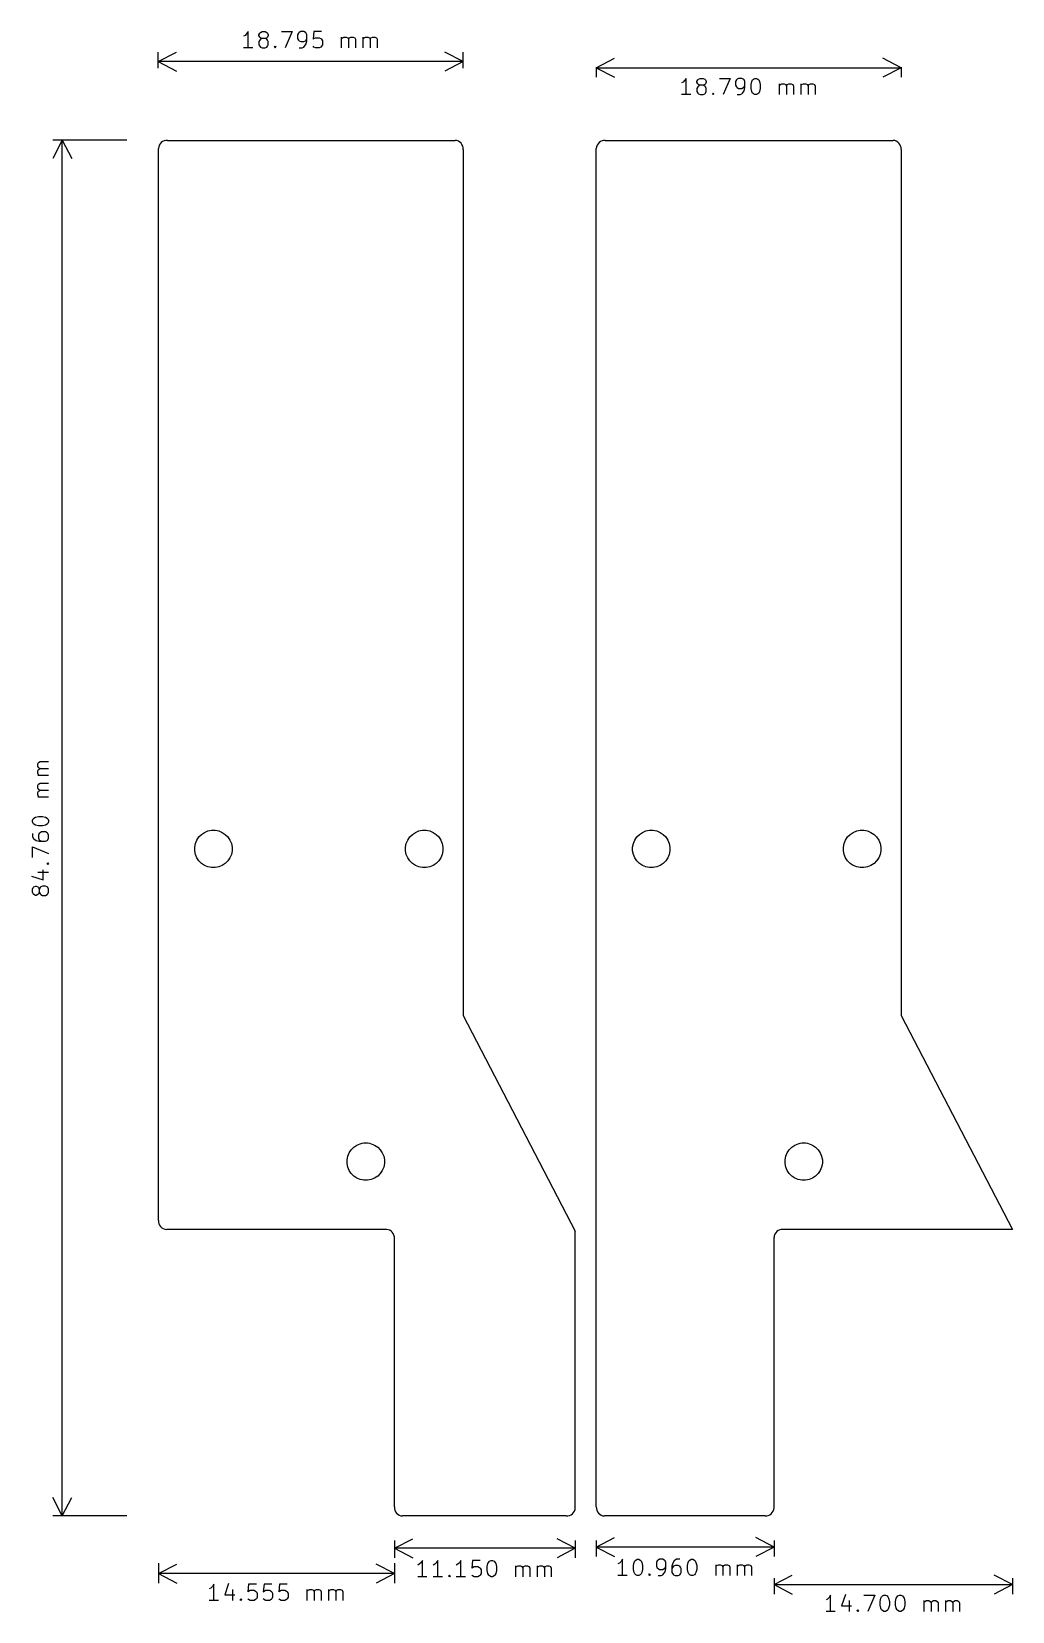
# Model space of a CAD drawing. Extents: x 217.8 to 278.3, y -137.4 to -40.1.
import ezdxf

# ---------------------------------------------------------------- set-up
doc = ezdxf.new("R2010")
doc.units = 0
doc.layers.add('BLACK', color=7, linetype='CONTINUOUS')

msp = doc.modelspace()

# ---------------------------------------------------------------- linework, layer by layer
at = {"layer": 'BLACK', "linetype": 'CONTINUOUS'}
for p, q in [((230.95, -40.3105), (230.855, -40.3581)), ((231.045, -40.2152), (230.95, -40.3105)), ((231.14, -40.0724), (231.045, -40.2152)), ((231.14, -41.0724), (231.14, -40.0724)), ((231.807, -40.2629), (231.855, -40.1676)), ((231.807, -40.3105), (231.807, -40.2629)), ((231.855, -40.4057), (231.807, -40.3105)), ((231.855, -40.5962), (231.807, -40.6914)), ((231.807, -40.6914), (231.807, -40.8819)), ((231.807, -40.8819), (231.855, -40.9771)), ((231.855, -40.1676), (231.902, -40.12)), ((231.902, -40.4533), (231.855, -40.4057)), ((231.902, -40.5486), (231.855, -40.5962)), ((231.902, -40.12), (231.998, -40.0724)), ((231.998, -40.501), (231.902, -40.4533)), ((231.998, -40.501), (231.902, -40.5486)), ((231.998, -40.0724), (232.188, -40.0724)), ((232.188, -40.501), (231.998, -40.501)), ((232.188, -40.0724), (232.283, -40.12)), ((232.283, -40.4533), (232.188, -40.501)), ((232.283, -40.5486), (232.188, -40.501)), ((232.283, -40.12), (232.331, -40.1676)), ((232.331, -40.4057), (232.283, -40.4533)), ((232.331, -40.5962), (232.283, -40.5486)), ((232.331, -40.1676), (232.378, -40.2629)), ((232.378, -40.3105), (232.331, -40.4057)), ((232.378, -40.6914), (232.331, -40.5962)), ((232.331, -40.9771), (232.378, -40.8819)), ((232.378, -40.2629), (232.378, -40.3105)), ((232.378, -40.8819), (232.378, -40.6914)), ((233.188, -40.0724), (233.855, -40.0724)), ((233.855, -40.0724), (233.426, -41.0724)), ((234.236, -40.1676), (234.188, -40.2629)), ((234.188, -40.2629), (234.188, -40.501)), ((234.188, -40.501), (234.236, -40.5962)), ((234.283, -40.12), (234.236, -40.1676)), ((234.236, -40.5962), (234.283, -40.6438)), ((234.378, -40.0724), (234.283, -40.12)), ((234.283, -40.6438), (234.378, -40.6914)), ((234.569, -40.0724), (234.378, -40.0724)), ((234.378, -40.6914), (234.569, -40.6914)), ((234.664, -40.12), (234.569, -40.0724)), ((234.569, -40.6914), (234.664, -40.6438)), ((234.617, -40.9771), (234.712, -40.8343)), ((234.712, -40.1676), (234.664, -40.12)), ((234.664, -40.6438), (234.712, -40.5962)), ((234.759, -40.2629), (234.712, -40.1676)), ((234.712, -40.5962), (234.759, -40.501)), ((234.712, -40.8343), (234.759, -40.6438)), ((234.759, -40.6438), (234.759, -40.2629)), ((235.188, -40.0724), (235.14, -40.5486)), ((235.14, -40.5486), (235.188, -40.501)), ((235.664, -40.0724), (235.188, -40.0724)), ((235.188, -40.501), (235.283, -40.4533)), ((235.283, -40.4533), (235.521, -40.4533)), ((235.521, -40.4533), (235.617, -40.501)), ((235.617, -40.501), (235.664, -40.5486)), ((235.664, -40.5486), (235.712, -40.6438)), ((235.712, -40.8819), (235.664, -40.9771)), ((235.712, -40.6438), (235.712, -40.8819)), ((236.902, -41.0724), (236.902, -40.4057)), ((236.902, -40.501), (236.95, -40.4533)), ((236.95, -40.4533), (237.045, -40.4057)), ((237.045, -40.4057), (237.188, -40.4057)), ((237.188, -40.4057), (237.283, -40.4533)), ((237.283, -40.4533), (237.331, -40.5486)), ((237.331, -40.5486), (237.378, -40.4533)), ((237.331, -40.5486), (237.331, -41.0724)), ((237.378, -40.4533), (237.474, -40.4057)), ((237.474, -40.4057), (237.617, -40.4057)), ((237.617, -40.4057), (237.712, -40.4533)), ((237.712, -40.4533), (237.759, -40.5486)), ((237.759, -40.5486), (237.759, -41.0724)), ((238.236, -41.0724), (238.236, -40.4057)), ((238.236, -40.501), (238.283, -40.4533)), ((238.283, -40.4533), (238.378, -40.4057)), ((238.378, -40.4057), (238.521, -40.4057)), ((238.521, -40.4057), (238.617, -40.4533)), ((238.617, -40.4533), (238.664, -40.5486)), ((238.664, -40.5486), (238.712, -40.4533)), ((238.664, -40.5486), (238.664, -41.0724)), ((238.712, -40.4533), (238.807, -40.4057)), ((238.807, -40.4057), (238.95, -40.4057)), ((238.95, -40.4057), (239.045, -40.4533)), ((239.045, -40.4533), (239.093, -40.5486)), ((239.093, -40.5486), (239.093, -41.0724)), ((225.6, -42.33), (225.6, -41.3336)), ((225.6, -41.92), (226.727, -41.3336)), ((231.426, -41.0724), (230.855, -41.0724)), ((231.855, -40.9771), (231.902, -41.0248)), ((231.902, -41.0248), (231.998, -41.0724)), ((231.998, -41.0724), (232.188, -41.0724)), ((232.188, -41.0724), (232.283, -41.0248)), ((232.283, -41.0248), (232.331, -40.9771)), ((232.759, -41.0248), (232.807, -40.9771)), ((232.807, -41.0724), (232.759, -41.0248)), ((232.807, -40.9771), (232.855, -41.0248)), ((232.807, -40.9771), (232.807, -41.0724)), ((232.855, -41.0248), (232.807, -41.0724)), ((234.283, -41.0724), (234.474, -41.0724)), ((234.474, -41.0724), (234.569, -41.0248)), ((234.569, -41.0248), (234.617, -40.9771)), ((235.188, -41.0248), (235.14, -40.9771)), ((235.283, -41.0724), (235.188, -41.0248)), ((235.521, -41.0724), (235.283, -41.0724)), ((235.617, -41.0248), (235.521, -41.0724)), ((235.664, -40.9771), (235.617, -41.0248)), ((244.395, -41.92), (243.268, -41.3336)), ((244.395, -42.33), (244.395, -41.3336)), ((252.605, -42.3), (253.732, -41.7136)), ((271.395, -42.3), (270.268, -41.7136)), ((244.395, -41.92), (225.6, -41.92)), ((225.6, -41.92), (226.727, -42.5064)), ((244.395, -41.92), (243.268, -42.5064)), ((252.605, -42.27), (252.605, -42.8864)), ((252.605, -42.3), (271.395, -42.3)), ((252.605, -42.3), (253.732, -42.8864)), ((271.395, -42.3), (270.268, -42.8864)), ((271.395, -42.27), (271.395, -42.8864)), ((257.952, -43.1905), (257.857, -43.2381)), ((258.048, -43.0952), (257.952, -43.1905)), ((258.143, -42.9524), (258.048, -43.0952)), ((258.143, -43.9524), (258.143, -42.9524)), ((258.81, -43.1429), (258.857, -43.0476)), ((258.81, -43.1905), (258.81, -43.1429)), ((258.857, -43.2857), (258.81, -43.1905)), ((258.857, -43.4762), (258.81, -43.5714)), ((258.81, -43.5714), (258.81, -43.7619)), ((258.81, -43.7619), (258.857, -43.8571)), ((258.857, -43.0476), (258.905, -43)), ((258.905, -43.3333), (258.857, -43.2857)), ((258.905, -43.4286), (258.857, -43.4762)), ((258.905, -43), (259, -42.9524)), ((259, -43.381), (258.905, -43.3333)), ((259, -43.381), (258.905, -43.4286)), ((259, -42.9524), (259.19, -42.9524)), ((259.19, -43.381), (259, -43.381)), ((259.19, -42.9524), (259.286, -43)), ((259.286, -43.3333), (259.19, -43.381)), ((259.286, -43.4286), (259.19, -43.381)), ((259.286, -43), (259.333, -43.0476)), ((259.333, -43.2857), (259.286, -43.3333)), ((259.333, -43.4762), (259.286, -43.4286)), ((259.333, -43.0476), (259.381, -43.1429)), ((259.381, -43.1905), (259.333, -43.2857)), ((259.381, -43.5714), (259.333, -43.4762)), ((259.333, -43.8571), (259.381, -43.7619)), ((259.381, -43.1429), (259.381, -43.1905)), ((259.381, -43.7619), (259.381, -43.5714)), ((260.19, -42.9524), (260.857, -42.9524)), ((260.857, -42.9524), (260.429, -43.9524)), ((261.238, -43.0476), (261.19, -43.1429)), ((261.19, -43.1429), (261.19, -43.381)), ((261.19, -43.381), (261.238, -43.4762)), ((261.286, -43), (261.238, -43.0476)), ((261.238, -43.4762), (261.286, -43.5238)), ((261.381, -42.9524), (261.286, -43)), ((261.286, -43.5238), (261.381, -43.5714)), ((261.571, -42.9524), (261.381, -42.9524)), ((261.381, -43.5714), (261.571, -43.5714)), ((261.667, -43), (261.571, -42.9524)), ((261.571, -43.5714), (261.667, -43.5238)), ((261.619, -43.8571), (261.714, -43.7143)), ((261.714, -43.0476), (261.667, -43)), ((261.667, -43.5238), (261.714, -43.4762)), ((261.762, -43.1429), (261.714, -43.0476)), ((261.714, -43.4762), (261.762, -43.381)), ((261.714, -43.7143), (261.762, -43.5238)), ((261.762, -43.5238), (261.762, -43.1429)), ((262.143, -43.3333), (262.19, -43.1429)), ((262.143, -43.5714), (262.143, -43.3333)), ((262.19, -43.7619), (262.143, -43.5714)), ((262.19, -43.1429), (262.238, -43.0476)), ((262.238, -43.8571), (262.19, -43.7619)), ((262.238, -43.0476), (262.286, -43)), ((262.286, -43), (262.381, -42.9524)), ((262.381, -42.9524), (262.476, -42.9524)), ((262.476, -42.9524), (262.571, -43)), ((262.571, -43), (262.619, -43.0476)), ((262.619, -43.0476), (262.667, -43.1429)), ((262.667, -43.7619), (262.619, -43.8571)), ((262.667, -43.1429), (262.714, -43.3333)), ((262.714, -43.5714), (262.667, -43.7619)), ((262.714, -43.3333), (262.714, -43.5714)), ((263.905, -43.9524), (263.905, -43.2857)), ((263.905, -43.381), (263.952, -43.3333)), ((263.952, -43.3333), (264.048, -43.2857)), ((264.048, -43.2857), (264.19, -43.2857)), ((264.19, -43.2857), (264.286, -43.3333)), ((264.286, -43.3333), (264.333, -43.4286)), ((264.333, -43.4286), (264.381, -43.3333)), ((264.333, -43.4286), (264.333, -43.9524)), ((264.381, -43.3333), (264.476, -43.2857)), ((264.476, -43.2857), (264.619, -43.2857)), ((264.619, -43.2857), (264.714, -43.3333)), ((264.714, -43.3333), (264.762, -43.4286)), ((264.762, -43.4286), (264.762, -43.9524)), ((265.238, -43.9524), (265.238, -43.2857)), ((265.238, -43.381), (265.286, -43.3333)), ((265.286, -43.3333), (265.381, -43.2857)), ((265.381, -43.2857), (265.524, -43.2857)), ((265.524, -43.2857), (265.619, -43.3333)), ((265.619, -43.3333), (265.667, -43.4286)), ((265.667, -43.4286), (265.714, -43.3333)), ((265.667, -43.4286), (265.667, -43.9524)), ((265.714, -43.3333), (265.81, -43.2857)), ((265.81, -43.2857), (265.952, -43.2857)), ((265.952, -43.2857), (266.048, -43.3333)), ((266.048, -43.3333), (266.095, -43.4286)), ((266.095, -43.4286), (266.095, -43.9524)), ((258.429, -43.9524), (257.857, -43.9524)), ((258.857, -43.8571), (258.905, -43.9048)), ((258.905, -43.9048), (259, -43.9524)), ((259, -43.9524), (259.19, -43.9524)), ((259.19, -43.9524), (259.286, -43.9048)), ((259.286, -43.9048), (259.333, -43.8571)), ((259.762, -43.9048), (259.81, -43.8571)), ((259.81, -43.9524), (259.762, -43.9048)), ((259.81, -43.8571), (259.857, -43.9048)), ((259.81, -43.8571), (259.81, -43.9524)), ((259.857, -43.9048), (259.81, -43.9524)), ((261.286, -43.9524), (261.476, -43.9524)), ((261.476, -43.9524), (261.571, -43.9048)), ((261.571, -43.9048), (261.619, -43.8571)), ((262.286, -43.9048), (262.238, -43.8571)), ((262.381, -43.9524), (262.286, -43.9048)), ((262.476, -43.9524), (262.381, -43.9524)), ((262.571, -43.9048), (262.476, -43.9524)), ((262.619, -43.8571), (262.571, -43.9048)), ((223.655, -46.77), (219.094, -46.77)), ((219.68, -46.77), (219.094, -47.8965)), ((219.68, -131.53), (219.68, -46.77)), ((219.68, -46.77), (220.266, -47.8965)), ((225.605, -113.32), (225.605, -47.27)), ((226.16, -46.775), (243.9, -46.775)), ((244.395, -47.33), (244.395, -100.7)), ((252.605, -130.975), (252.605, -47.27)), ((253.16, -46.775), (270.9, -46.775)), ((271.395, -47.33), (271.395, -100.7)), ((218.166, -85.1976), (218.213, -85.1024)), ((218.166, -85.3405), (218.166, -85.1976)), ((218.213, -85.4357), (218.166, -85.3405)), ((218.166, -85.6262), (218.213, -85.531)), ((218.166, -85.769), (218.166, -85.6262)), ((218.213, -85.1024), (218.309, -85.0548)), ((218.309, -85.4833), (218.213, -85.4357)), ((218.213, -85.531), (218.309, -85.4833)), ((218.309, -85.0548), (218.832, -85.0548)), ((218.309, -85.4833), (218.832, -85.4833)), ((218.213, -85.8643), (218.166, -85.769)), ((218.832, -85.9119), (218.166, -85.9119)), ((218.166, -86.531), (218.213, -86.4357)), ((218.166, -86.6738), (218.166, -86.531)), ((218.261, -85.9119), (218.213, -85.8643)), ((218.213, -86.4357), (218.309, -86.3881)), ((218.309, -86.3881), (218.832, -86.3881)), ((218.213, -86.769), (218.166, -86.6738)), ((218.166, -86.9595), (218.213, -86.8643)), ((218.166, -87.1024), (218.166, -86.9595)), ((218.213, -87.1976), (218.166, -87.1024)), ((218.832, -87.2452), (218.166, -87.2452)), ((218.309, -86.8167), (218.213, -86.769)), ((218.213, -86.8643), (218.309, -86.8167)), ((218.261, -87.2452), (218.213, -87.1976)), ((218.309, -86.8167), (218.832, -86.8167)), ((217.832, -88.6738), (217.88, -88.5786)), ((217.88, -88.5786), (217.928, -88.531)), ((217.928, -88.531), (218.023, -88.4833)), ((218.023, -88.4833), (218.213, -88.4357)), ((218.213, -88.4357), (218.451, -88.4357)), ((218.451, -88.4357), (218.642, -88.4833)), ((218.642, -88.4833), (218.737, -88.531)), ((218.737, -88.531), (218.785, -88.5786)), ((218.785, -88.5786), (218.832, -88.6738)), ((217.832, -88.769), (217.832, -88.6738)), ((217.88, -88.8643), (217.832, -88.769)), ((217.832, -89.4833), (217.832, -89.6738)), ((217.928, -88.9119), (217.88, -88.8643)), ((218.023, -88.9595), (217.928, -88.9119)), ((218.213, -89.0071), (218.023, -88.9595)), ((218.451, -89.0071), (218.213, -89.0071)), ((218.261, -89.4833), (218.213, -89.5786)), ((218.309, -89.4357), (218.261, -89.4833)), ((218.404, -89.3881), (218.309, -89.4357)), ((218.642, -89.3881), (218.404, -89.3881)), ((218.642, -88.9595), (218.451, -89.0071)), ((218.737, -88.9119), (218.642, -88.9595)), ((218.737, -89.4357), (218.642, -89.3881)), ((218.785, -88.8643), (218.737, -88.9119)), ((218.785, -89.4833), (218.737, -89.4357)), ((218.832, -88.769), (218.785, -88.8643)), ((218.832, -89.5786), (218.785, -89.4833)), ((218.832, -88.6738), (218.832, -88.769)), ((228.101, -89.6963), (228.261, -89.536)), ((228.261, -89.536), (228.45, -89.41)), ((228.45, -89.41), (228.659, -89.3232)), ((228.659, -89.3232), (228.77, -89.3011)), ((228.77, -89.3011), (228.882, -89.279)), ((228.882, -89.279), (229.108, -89.279)), ((229.108, -89.279), (229.22, -89.3011)), ((229.22, -89.3011), (229.331, -89.3232)), ((229.331, -89.3232), (229.54, -89.41)), ((229.54, -89.41), (229.729, -89.536)), ((229.729, -89.536), (229.889, -89.6963)), ((241.101, -89.6963), (241.261, -89.536)), ((241.261, -89.536), (241.45, -89.41)), ((241.45, -89.41), (241.659, -89.3232)), ((241.659, -89.3232), (241.77, -89.3011)), ((241.77, -89.3011), (241.882, -89.279)), ((241.882, -89.279), (242.108, -89.279)), ((242.108, -89.279), (242.22, -89.3011)), ((242.22, -89.3011), (242.331, -89.3232)), ((242.331, -89.3232), (242.54, -89.41)), ((242.54, -89.41), (242.729, -89.536)), ((242.729, -89.536), (242.889, -89.6963)), ((255.101, -89.6963), (255.261, -89.536)), ((255.261, -89.536), (255.45, -89.41)), ((255.45, -89.41), (255.659, -89.3232)), ((255.659, -89.3232), (255.77, -89.3011)), ((255.77, -89.3011), (255.882, -89.279)), ((255.882, -89.279), (256.108, -89.279)), ((256.108, -89.279), (256.22, -89.3011)), ((256.22, -89.3011), (256.331, -89.3232)), ((256.331, -89.3232), (256.54, -89.41)), ((256.54, -89.41), (256.729, -89.536)), ((256.729, -89.536), (256.889, -89.6963)), ((268.101, -89.6963), (268.261, -89.536)), ((268.261, -89.536), (268.45, -89.41)), ((268.45, -89.41), (268.659, -89.3232)), ((268.659, -89.3232), (268.77, -89.3011)), ((268.77, -89.3011), (268.882, -89.279)), ((268.882, -89.279), (269.108, -89.279)), ((269.108, -89.279), (269.22, -89.3011)), ((269.22, -89.3011), (269.331, -89.3232)), ((269.331, -89.3232), (269.54, -89.41)), ((269.54, -89.41), (269.729, -89.536)), ((269.729, -89.536), (269.889, -89.6963)), ((217.832, -89.6738), (217.88, -89.769)), ((217.832, -90.9595), (217.832, -90.2929)), ((217.832, -90.2929), (218.832, -90.7214)), ((217.88, -89.769), (217.928, -89.8167)), ((217.928, -89.8167), (218.07, -89.9119)), ((218.07, -89.9119), (218.261, -89.9595)), ((218.213, -89.5786), (218.213, -89.769)), ((218.213, -89.769), (218.261, -89.8643)), ((218.261, -89.8643), (218.309, -89.9119)), ((218.261, -89.9595), (218.642, -89.9595)), ((218.309, -89.9119), (218.404, -89.9595)), ((218.642, -89.9595), (218.737, -89.9119)), ((218.737, -89.9119), (218.785, -89.8643)), ((218.785, -89.8643), (218.832, -89.769)), ((218.832, -89.769), (218.832, -89.5786)), ((227.844, -90.3166), (227.888, -90.0943)), ((227.844, -90.5434), (227.844, -90.3166)), ((227.888, -90.0943), (227.975, -89.8848)), ((227.975, -89.8848), (228.101, -89.6963)), ((229.889, -89.6963), (230.015, -89.8848)), ((230.015, -89.8848), (230.102, -90.0943)), ((230.102, -90.0943), (230.146, -90.3166)), ((230.146, -90.3166), (230.146, -90.5434)), ((240.844, -90.3166), (240.888, -90.0943)), ((240.844, -90.5434), (240.844, -90.3166)), ((240.888, -90.0943), (240.975, -89.8848)), ((240.975, -89.8848), (241.101, -89.6963)), ((242.889, -89.6963), (243.015, -89.8848)), ((243.015, -89.8848), (243.102, -90.0943)), ((243.102, -90.0943), (243.146, -90.3166)), ((243.146, -90.3166), (243.146, -90.5434)), ((254.844, -90.3166), (254.888, -90.0943)), ((254.844, -90.5434), (254.844, -90.3166)), ((254.888, -90.0943), (254.975, -89.8848)), ((254.975, -89.8848), (255.101, -89.6963)), ((256.889, -89.6963), (257.015, -89.8848)), ((257.015, -89.8848), (257.102, -90.0943)), ((257.102, -90.0943), (257.146, -90.3166)), ((257.146, -90.3166), (257.146, -90.5434)), ((267.844, -90.3166), (267.888, -90.0943)), ((267.844, -90.5434), (267.844, -90.3166)), ((267.888, -90.0943), (267.975, -89.8848)), ((267.975, -89.8848), (268.101, -89.6963)), ((269.889, -89.6963), (270.015, -89.8848)), ((270.015, -89.8848), (270.102, -90.0943)), ((270.102, -90.0943), (270.146, -90.3166)), ((270.146, -90.3166), (270.146, -90.5434)), ((218.737, -91.3405), (218.785, -91.2929)), ((218.785, -91.3881), (218.737, -91.3405)), ((218.737, -91.3405), (218.832, -91.3405)), ((218.785, -91.2929), (218.832, -91.3405)), ((218.832, -91.3405), (218.785, -91.3881)), ((227.888, -90.7657), (227.844, -90.5434)), ((227.975, -90.9752), (227.888, -90.7657)), ((228.101, -91.1637), (227.975, -90.9752)), ((228.261, -91.324), (228.101, -91.1637)), ((228.45, -91.45), (228.261, -91.324)), ((228.659, -91.5368), (228.45, -91.45)), ((229.54, -91.45), (229.331, -91.5368)), ((229.729, -91.324), (229.54, -91.45)), ((229.889, -91.1637), (229.729, -91.324)), ((230.015, -90.9752), (229.889, -91.1637)), ((230.102, -90.7657), (230.015, -90.9752)), ((230.146, -90.5434), (230.102, -90.7657)), ((240.888, -90.7657), (240.844, -90.5434)), ((240.975, -90.9752), (240.888, -90.7657)), ((241.101, -91.1637), (240.975, -90.9752)), ((241.261, -91.324), (241.101, -91.1637)), ((241.45, -91.45), (241.261, -91.324)), ((241.659, -91.5368), (241.45, -91.45)), ((242.54, -91.45), (242.331, -91.5368)), ((242.729, -91.324), (242.54, -91.45)), ((242.889, -91.1637), (242.729, -91.324)), ((243.015, -90.9752), (242.889, -91.1637)), ((243.102, -90.7657), (243.015, -90.9752)), ((243.146, -90.5434), (243.102, -90.7657)), ((254.888, -90.7657), (254.844, -90.5434)), ((254.975, -90.9752), (254.888, -90.7657)), ((255.101, -91.1637), (254.975, -90.9752)), ((255.261, -91.324), (255.101, -91.1637)), ((255.45, -91.45), (255.261, -91.324)), ((255.659, -91.5368), (255.45, -91.45)), ((256.54, -91.45), (256.331, -91.5368)), ((256.729, -91.324), (256.54, -91.45)), ((256.889, -91.1637), (256.729, -91.324)), ((257.015, -90.9752), (256.889, -91.1637)), ((257.102, -90.7657), (257.015, -90.9752)), ((257.146, -90.5434), (257.102, -90.7657)), ((267.888, -90.7657), (267.844, -90.5434)), ((267.975, -90.9752), (267.888, -90.7657)), ((268.101, -91.1637), (267.975, -90.9752)), ((268.261, -91.324), (268.101, -91.1637)), ((268.45, -91.45), (268.261, -91.324)), ((268.659, -91.5368), (268.45, -91.45)), ((269.54, -91.45), (269.331, -91.5368)), ((269.729, -91.324), (269.54, -91.45)), ((269.889, -91.1637), (269.729, -91.324)), ((270.015, -90.9752), (269.889, -91.1637)), ((270.102, -90.7657), (270.015, -90.9752)), ((270.146, -90.5434), (270.102, -90.7657)), ((217.785, -92.1024), (218.499, -92.3405)), ((218.166, -91.8643), (218.832, -91.8643)), ((218.499, -92.3405), (218.499, -91.7214)), ((228.77, -91.5589), (228.659, -91.5368)), ((228.882, -91.581), (228.77, -91.5589)), ((229.108, -91.581), (228.882, -91.581)), ((229.22, -91.5589), (229.108, -91.581)), ((229.331, -91.5368), (229.22, -91.5589)), ((241.77, -91.5589), (241.659, -91.5368)), ((241.882, -91.581), (241.77, -91.5589)), ((242.108, -91.581), (241.882, -91.581)), ((242.22, -91.5589), (242.108, -91.581)), ((242.331, -91.5368), (242.22, -91.5589)), ((255.77, -91.5589), (255.659, -91.5368)), ((255.882, -91.581), (255.77, -91.5589)), ((256.108, -91.581), (255.882, -91.581)), ((256.22, -91.5589), (256.108, -91.581)), ((256.331, -91.5368), (256.22, -91.5589)), ((268.77, -91.5589), (268.659, -91.5368)), ((268.882, -91.581), (268.77, -91.5589)), ((269.108, -91.581), (268.882, -91.581)), ((269.22, -91.5589), (269.108, -91.581)), ((269.331, -91.5368), (269.22, -91.5589)), ((217.832, -92.9119), (217.88, -92.8167)), ((217.832, -93.1024), (217.832, -92.9119)), ((217.88, -93.1976), (217.832, -93.1024)), ((217.88, -92.8167), (217.928, -92.769)), ((217.928, -93.2452), (217.88, -93.1976)), ((217.928, -92.769), (218.023, -92.7214)), ((218.023, -93.2929), (217.928, -93.2452)), ((218.023, -92.7214), (218.07, -92.7214)), ((218.07, -93.2929), (218.023, -93.2929)), ((218.07, -92.7214), (218.166, -92.769)), ((218.166, -93.2452), (218.07, -93.2929)), ((218.166, -92.769), (218.213, -92.8167)), ((218.213, -93.1976), (218.166, -93.2452)), ((218.213, -92.8167), (218.261, -92.9119)), ((218.261, -93.1024), (218.213, -93.1976)), ((218.309, -92.8167), (218.261, -92.9119)), ((218.261, -92.9119), (218.261, -93.1024)), ((218.261, -93.1024), (218.309, -93.1976)), ((218.356, -92.769), (218.309, -92.8167)), ((218.309, -93.1976), (218.356, -93.2452)), ((218.451, -92.7214), (218.356, -92.769)), ((218.356, -93.2452), (218.451, -93.2929)), ((218.642, -92.7214), (218.451, -92.7214)), ((218.451, -93.2929), (218.642, -93.2929)), ((218.737, -92.769), (218.642, -92.7214)), ((218.642, -93.2929), (218.737, -93.2452)), ((218.785, -92.8167), (218.737, -92.769)), ((218.737, -93.2452), (218.785, -93.1976)), ((218.832, -92.9119), (218.785, -92.8167)), ((218.785, -93.1976), (218.832, -93.1024)), ((218.832, -93.1024), (218.832, -92.9119)), ((244.395, -100.7), (251.31, -113.98)), ((271.395, -100.7), (278.26, -113.875)), ((237.37, -109.155), (237.496, -108.966)), ((237.496, -108.966), (237.656, -108.806)), ((237.656, -108.806), (237.845, -108.68)), ((237.845, -108.68), (238.054, -108.593)), ((238.054, -108.593), (238.165, -108.571)), ((238.165, -108.571), (238.277, -108.549)), ((238.277, -108.549), (238.503, -108.549)), ((238.503, -108.549), (238.615, -108.571)), ((238.615, -108.571), (238.726, -108.593)), ((238.726, -108.593), (238.935, -108.68)), ((238.935, -108.68), (239.124, -108.806)), ((239.124, -108.806), (239.284, -108.966)), ((239.284, -108.966), (239.41, -109.155)), ((264.37, -109.155), (264.496, -108.966)), ((264.496, -108.966), (264.656, -108.806)), ((264.656, -108.806), (264.845, -108.68)), ((264.845, -108.68), (265.054, -108.593)), ((265.054, -108.593), (265.165, -108.571)), ((265.165, -108.571), (265.277, -108.549)), ((265.277, -108.549), (265.503, -108.549)), ((265.503, -108.549), (265.615, -108.571)), ((265.615, -108.571), (265.726, -108.593)), ((265.726, -108.593), (265.935, -108.68)), ((265.935, -108.68), (266.124, -108.806)), ((266.124, -108.806), (266.284, -108.966)), ((266.284, -108.966), (266.41, -109.155)), ((237.239, -109.587), (237.283, -109.364)), ((237.239, -109.813), (237.239, -109.587)), ((237.283, -110.036), (237.239, -109.813)), ((237.283, -109.364), (237.37, -109.155)), ((239.41, -109.155), (239.497, -109.364)), ((239.497, -109.364), (239.541, -109.587)), ((239.541, -109.813), (239.497, -110.036)), ((239.541, -109.587), (239.541, -109.813)), ((264.239, -109.587), (264.283, -109.364)), ((264.239, -109.813), (264.239, -109.587)), ((264.283, -110.036), (264.239, -109.813)), ((264.283, -109.364), (264.37, -109.155)), ((266.41, -109.155), (266.497, -109.364)), ((266.497, -109.364), (266.541, -109.587)), ((266.541, -109.813), (266.497, -110.036)), ((266.541, -109.587), (266.541, -109.813)), ((237.37, -110.245), (237.283, -110.036)), ((237.496, -110.434), (237.37, -110.245)), ((237.656, -110.594), (237.496, -110.434)), ((237.845, -110.72), (237.656, -110.594)), ((238.054, -110.807), (237.845, -110.72)), ((238.165, -110.829), (238.054, -110.807)), ((238.277, -110.851), (238.165, -110.829)), ((238.503, -110.851), (238.277, -110.851)), ((238.615, -110.829), (238.503, -110.851)), ((238.726, -110.807), (238.615, -110.829)), ((238.935, -110.72), (238.726, -110.807)), ((239.124, -110.594), (238.935, -110.72)), ((239.284, -110.434), (239.124, -110.594)), ((239.41, -110.245), (239.284, -110.434)), ((239.497, -110.036), (239.41, -110.245)), ((264.37, -110.245), (264.283, -110.036)), ((264.496, -110.434), (264.37, -110.245)), ((264.656, -110.594), (264.496, -110.434)), ((264.845, -110.72), (264.656, -110.594)), ((265.054, -110.807), (264.845, -110.72)), ((265.165, -110.829), (265.054, -110.807)), ((265.277, -110.851), (265.165, -110.829)), ((265.503, -110.851), (265.277, -110.851)), ((265.615, -110.829), (265.503, -110.851)), ((265.726, -110.807), (265.615, -110.829)), ((265.935, -110.72), (265.726, -110.807)), ((266.124, -110.594), (265.935, -110.72)), ((266.284, -110.434), (266.124, -110.594)), ((266.41, -110.245), (266.284, -110.434)), ((266.497, -110.036), (266.41, -110.245)), ((239.665, -113.875), (226.1, -113.875)), ((278.26, -113.875), (264.115, -113.875)), ((240.16, -130.975), (240.16, -114.43)), ((251.31, -131.035), (251.31, -113.98)), ((263.56, -131.035), (263.56, -114.37)), ((219.68, -131.53), (219.094, -130.403)), ((219.68, -131.53), (220.266, -130.403)), ((223.655, -131.53), (219.094, -131.53)), ((250.755, -131.53), (240.655, -131.53)), ((263.005, -131.53), (253.1, -131.53)), ((240.16, -133.52), (241.287, -132.934)), ((240.16, -133.035), (240.16, -134.106)), ((251.31, -133.52), (250.183, -132.934)), ((251.31, -133.035), (251.31, -134.106)), ((252.6, -133.45), (253.727, -132.864)), ((252.6, -133.035), (252.6, -134.036)), ((263.56, -133.45), (262.433, -132.864)), ((263.56, -133.035), (263.56, -134.036)), ((251.31, -133.52), (240.16, -133.52)), ((240.16, -133.52), (241.287, -134.106)), ((241.878, -134.272), (241.783, -134.415)), ((241.878, -135.272), (241.878, -134.272)), ((242.83, -134.272), (242.735, -134.415)), ((242.83, -135.272), (242.83, -134.272)), ((244.259, -134.272), (244.164, -134.415)), ((244.259, -135.272), (244.259, -134.272)), ((244.973, -134.272), (244.925, -134.749)), ((245.449, -134.272), (244.973, -134.272)), ((245.973, -134.368), (246.021, -134.32)), ((246.021, -134.32), (246.116, -134.272)), ((246.116, -134.272), (246.211, -134.272)), ((246.211, -134.272), (246.306, -134.32)), ((246.306, -134.32), (246.354, -134.368)), ((251.31, -133.52), (250.183, -134.106)), ((263.56, -133.45), (252.6, -133.45)), ((252.6, -133.45), (253.727, -134.036)), ((254.223, -134.202), (254.128, -134.345)), ((254.223, -135.202), (254.223, -134.202)), ((254.937, -134.393), (254.985, -134.298)), ((254.985, -134.298), (255.032, -134.25)), ((255.032, -134.25), (255.128, -134.202)), ((255.128, -134.202), (255.223, -134.202)), ((255.223, -134.202), (255.318, -134.25)), ((255.318, -134.25), (255.366, -134.298)), ((255.366, -134.298), (255.413, -134.393)), ((256.366, -134.298), (256.318, -134.393)), ((256.413, -134.25), (256.366, -134.298)), ((256.509, -134.202), (256.413, -134.25)), ((256.699, -134.202), (256.509, -134.202)), ((256.794, -134.25), (256.699, -134.202)), ((256.842, -134.298), (256.794, -134.25)), ((256.89, -134.393), (256.842, -134.298)), ((257.413, -134.298), (257.318, -134.44)), ((257.461, -134.25), (257.413, -134.298)), ((257.556, -134.202), (257.461, -134.25)), ((257.747, -134.202), (257.556, -134.202)), ((258.27, -134.393), (258.318, -134.298)), ((258.318, -134.298), (258.366, -134.25)), ((258.366, -134.25), (258.461, -134.202)), ((258.461, -134.202), (258.556, -134.202)), ((258.556, -134.202), (258.651, -134.25)), ((258.651, -134.25), (258.699, -134.298)), ((258.699, -134.298), (258.747, -134.393)), ((263.56, -133.45), (262.433, -134.036)), ((225.605, -134.43), (225.605, -135.666)), ((225.605, -135.08), (226.732, -134.494)), ((240.16, -135.08), (225.605, -135.08)), ((225.605, -135.08), (226.732, -135.666)), ((240.16, -135.08), (239.033, -134.494)), ((240.16, -135.08), (239.033, -135.666)), ((240.16, -134.43), (240.16, -135.666)), ((241.687, -134.51), (241.592, -134.558)), ((242.164, -135.272), (241.592, -135.272)), ((241.783, -134.415), (241.687, -134.51)), ((242.64, -134.51), (242.545, -134.558)), ((243.116, -135.272), (242.545, -135.272)), ((242.735, -134.415), (242.64, -134.51)), ((243.497, -135.225), (243.545, -135.177)), ((243.545, -135.272), (243.497, -135.225)), ((243.545, -135.177), (243.592, -135.225)), ((243.545, -135.177), (243.545, -135.272)), ((243.592, -135.225), (243.545, -135.272)), ((244.068, -134.51), (243.973, -134.558)), ((244.545, -135.272), (243.973, -135.272)), ((244.164, -134.415), (244.068, -134.51)), ((244.925, -134.749), (244.973, -134.701)), ((244.973, -135.225), (244.925, -135.177)), ((244.973, -134.701), (245.068, -134.653)), ((245.068, -135.272), (244.973, -135.225)), ((245.068, -134.653), (245.306, -134.653)), ((245.306, -135.272), (245.068, -135.272)), ((245.306, -134.653), (245.402, -134.701)), ((245.402, -135.225), (245.306, -135.272)), ((245.402, -134.701), (245.449, -134.749)), ((245.449, -135.177), (245.402, -135.225)), ((245.449, -134.749), (245.497, -134.844)), ((245.497, -135.082), (245.449, -135.177)), ((245.497, -134.844), (245.497, -135.082)), ((245.878, -134.653), (245.925, -134.463)), ((245.878, -134.891), (245.878, -134.653)), ((245.925, -135.082), (245.878, -134.891)), ((245.925, -134.463), (245.973, -134.368)), ((245.973, -135.177), (245.925, -135.082)), ((246.021, -135.225), (245.973, -135.177)), ((246.116, -135.272), (246.021, -135.225)), ((246.211, -135.272), (246.116, -135.272)), ((246.306, -135.225), (246.211, -135.272)), ((246.354, -135.177), (246.306, -135.225)), ((246.354, -134.368), (246.402, -134.463)), ((246.402, -135.082), (246.354, -135.177)), ((246.402, -134.463), (246.449, -134.653)), ((246.449, -134.891), (246.402, -135.082)), ((246.449, -134.653), (246.449, -134.891)), ((247.64, -135.272), (247.64, -134.606)), ((247.64, -134.701), (247.687, -134.653)), ((247.687, -134.653), (247.783, -134.606)), ((247.783, -134.606), (247.925, -134.606)), ((247.925, -134.606), (248.021, -134.653)), ((248.021, -134.653), (248.068, -134.749)), ((248.068, -134.749), (248.116, -134.653)), ((248.068, -134.749), (248.068, -135.272)), ((248.116, -134.653), (248.211, -134.606)), ((248.211, -134.606), (248.354, -134.606)), ((248.354, -134.606), (248.449, -134.653)), ((248.449, -134.653), (248.497, -134.749)), ((248.497, -134.749), (248.497, -135.272)), ((248.973, -135.272), (248.973, -134.606)), ((248.973, -134.701), (249.021, -134.653)), ((249.021, -134.653), (249.116, -134.606)), ((249.116, -134.606), (249.259, -134.606)), ((249.259, -134.606), (249.354, -134.653)), ((249.354, -134.653), (249.402, -134.749)), ((249.402, -134.749), (249.449, -134.653)), ((249.402, -134.749), (249.402, -135.272)), ((249.449, -134.653), (249.545, -134.606)), ((249.545, -134.606), (249.687, -134.606)), ((249.687, -134.606), (249.783, -134.653)), ((249.783, -134.653), (249.83, -134.749)), ((249.83, -134.749), (249.83, -135.272)), ((254.032, -134.44), (253.937, -134.488)), ((254.509, -135.202), (253.937, -135.202)), ((254.128, -134.345), (254.032, -134.44)), ((254.89, -134.583), (254.937, -134.393)), ((254.89, -134.821), (254.89, -134.583)), ((254.937, -135.012), (254.89, -134.821)), ((254.985, -135.107), (254.937, -135.012)), ((255.032, -135.155), (254.985, -135.107)), ((255.128, -135.202), (255.032, -135.155)), ((255.223, -135.202), (255.128, -135.202)), ((255.318, -135.155), (255.223, -135.202)), ((255.366, -135.107), (255.318, -135.155)), ((255.413, -135.012), (255.366, -135.107)), ((255.413, -134.393), (255.461, -134.583)), ((255.461, -134.821), (255.413, -135.012)), ((255.461, -134.583), (255.461, -134.821)), ((255.842, -135.155), (255.89, -135.107)), ((255.89, -135.202), (255.842, -135.155)), ((255.89, -135.107), (255.937, -135.155)), ((255.89, -135.107), (255.89, -135.202)), ((255.937, -135.155), (255.89, -135.202)), ((256.318, -134.393), (256.318, -134.631)), ((256.318, -134.631), (256.366, -134.726)), ((256.366, -134.726), (256.413, -134.774)), ((256.413, -134.774), (256.509, -134.821)), ((256.413, -135.202), (256.604, -135.202)), ((256.509, -134.821), (256.699, -134.821)), ((256.604, -135.202), (256.699, -135.155)), ((256.699, -134.821), (256.794, -134.774)), ((256.699, -135.155), (256.747, -135.107)), ((256.747, -135.107), (256.842, -134.964)), ((256.794, -134.774), (256.842, -134.726)), ((256.842, -134.726), (256.89, -134.631)), ((256.842, -134.964), (256.89, -134.774)), ((256.89, -134.774), (256.89, -134.393)), ((257.318, -134.44), (257.27, -134.631)), ((257.27, -134.631), (257.27, -135.012)), ((257.318, -134.679), (257.27, -134.774)), ((257.27, -135.012), (257.318, -135.107)), ((257.366, -134.631), (257.318, -134.679)), ((257.318, -135.107), (257.366, -135.155)), ((257.461, -134.583), (257.366, -134.631)), ((257.366, -135.155), (257.461, -135.202)), ((257.651, -134.583), (257.461, -134.583)), ((257.461, -135.202), (257.651, -135.202)), ((257.747, -134.631), (257.651, -134.583)), ((257.651, -135.202), (257.747, -135.155)), ((257.794, -134.679), (257.747, -134.631)), ((257.747, -135.155), (257.794, -135.107)), ((257.842, -134.774), (257.794, -134.679)), ((257.794, -135.107), (257.842, -135.012)), ((257.842, -135.012), (257.842, -134.774)), ((258.223, -134.583), (258.27, -134.393)), ((258.223, -134.821), (258.223, -134.583)), ((258.27, -135.012), (258.223, -134.821)), ((258.318, -135.107), (258.27, -135.012)), ((258.366, -135.155), (258.318, -135.107)), ((258.461, -135.202), (258.366, -135.155)), ((258.556, -135.202), (258.461, -135.202)), ((258.651, -135.155), (258.556, -135.202)), ((258.699, -135.107), (258.651, -135.155)), ((258.747, -135.012), (258.699, -135.107)), ((258.747, -134.393), (258.794, -134.583)), ((258.794, -134.821), (258.747, -135.012)), ((258.794, -134.583), (258.794, -134.821)), ((259.985, -135.202), (259.985, -134.536)), ((259.985, -134.631), (260.032, -134.583)), ((260.032, -134.583), (260.128, -134.536)), ((260.128, -134.536), (260.27, -134.536)), ((260.27, -134.536), (260.366, -134.583)), ((260.366, -134.583), (260.413, -134.679)), ((260.413, -134.679), (260.461, -134.583)), ((260.413, -134.679), (260.413, -135.202)), ((260.461, -134.583), (260.556, -134.536)), ((260.556, -134.536), (260.699, -134.536)), ((260.699, -134.536), (260.794, -134.583)), ((260.794, -134.583), (260.842, -134.679)), ((260.842, -134.679), (260.842, -135.202)), ((261.318, -135.202), (261.318, -134.536)), ((261.318, -134.631), (261.366, -134.583)), ((261.366, -134.583), (261.461, -134.536)), ((261.461, -134.536), (261.604, -134.536)), ((261.604, -134.536), (261.699, -134.583)), ((261.699, -134.583), (261.747, -134.679)), ((261.747, -134.679), (261.794, -134.583)), ((261.747, -134.679), (261.747, -135.202)), ((261.794, -134.583), (261.89, -134.536)), ((261.89, -134.536), (262.032, -134.536)), ((262.032, -134.536), (262.128, -134.583)), ((262.128, -134.583), (262.175, -134.679)), ((262.175, -134.679), (262.175, -135.202)), ((263.56, -135.76), (264.687, -135.174)), ((278.26, -135.76), (277.133, -135.174)), ((228.835, -135.97), (228.74, -136.018)), ((228.93, -135.875), (228.835, -135.97)), ((229.025, -135.732), (228.93, -135.875)), ((229.025, -136.732), (229.025, -135.732)), ((229.93, -135.685), (229.692, -136.399)), ((230.168, -136.066), (230.168, -136.732)), ((231.168, -135.732), (231.121, -136.209)), ((231.121, -136.209), (231.168, -136.161)), ((231.644, -135.732), (231.168, -135.732)), ((231.168, -136.161), (231.263, -136.113)), ((231.263, -136.113), (231.502, -136.113)), ((231.502, -136.113), (231.597, -136.161)), ((231.597, -136.161), (231.644, -136.209)), ((231.644, -136.209), (231.692, -136.304)), ((232.121, -135.732), (232.073, -136.209)), ((232.073, -136.209), (232.121, -136.161)), ((232.597, -135.732), (232.121, -135.732)), ((232.121, -136.161), (232.216, -136.113)), ((232.216, -136.113), (232.454, -136.113)), ((232.454, -136.113), (232.549, -136.161)), ((232.549, -136.161), (232.597, -136.209)), ((232.597, -136.209), (232.644, -136.304)), ((233.073, -135.732), (233.025, -136.209)), ((233.025, -136.209), (233.073, -136.161)), ((233.549, -135.732), (233.073, -135.732)), ((233.073, -136.161), (233.168, -136.113)), ((233.168, -136.113), (233.406, -136.113)), ((233.406, -136.113), (233.502, -136.161)), ((233.502, -136.161), (233.549, -136.209)), ((233.549, -136.209), (233.597, -136.304)), ((234.787, -136.732), (234.787, -136.066)), ((234.787, -136.161), (234.835, -136.113)), ((234.835, -136.113), (234.93, -136.066)), ((234.93, -136.066), (235.073, -136.066)), ((235.073, -136.066), (235.168, -136.113)), ((235.168, -136.113), (235.216, -136.209)), ((235.216, -136.209), (235.263, -136.113)), ((235.216, -136.209), (235.216, -136.732)), ((235.263, -136.113), (235.359, -136.066)), ((235.359, -136.066), (235.502, -136.066)), ((235.502, -136.066), (235.597, -136.113)), ((235.597, -136.113), (235.644, -136.209)), ((235.644, -136.209), (235.644, -136.732)), ((236.121, -136.732), (236.121, -136.066)), ((236.121, -136.161), (236.168, -136.113)), ((236.168, -136.113), (236.263, -136.066)), ((236.263, -136.066), (236.406, -136.066)), ((236.406, -136.066), (236.502, -136.113)), ((236.502, -136.113), (236.549, -136.209)), ((236.549, -136.209), (236.597, -136.113)), ((236.549, -136.209), (236.549, -136.732)), ((236.597, -136.113), (236.692, -136.066)), ((236.692, -136.066), (236.835, -136.066)), ((236.835, -136.066), (236.93, -136.113)), ((236.93, -136.113), (236.978, -136.209)), ((236.978, -136.209), (236.978, -136.732)), ((263.56, -135.37), (263.56, -136.346)), ((263.56, -135.76), (278.26, -135.76)), ((263.56, -135.76), (264.687, -136.346)), ((278.26, -135.76), (277.133, -136.346)), ((278.26, -135.37), (278.26, -136.346)), ((229.311, -136.732), (228.74, -136.732)), ((229.692, -136.399), (230.311, -136.399)), ((230.644, -136.685), (230.692, -136.637)), ((230.692, -136.732), (230.644, -136.685)), ((230.692, -136.637), (230.74, -136.685)), ((230.692, -136.637), (230.692, -136.732)), ((230.74, -136.685), (230.692, -136.732)), ((231.168, -136.685), (231.121, -136.637)), ((231.263, -136.732), (231.168, -136.685)), ((231.502, -136.732), (231.263, -136.732)), ((231.597, -136.685), (231.502, -136.732)), ((231.644, -136.637), (231.597, -136.685)), ((231.692, -136.542), (231.644, -136.637)), ((231.692, -136.304), (231.692, -136.542)), ((232.121, -136.685), (232.073, -136.637)), ((232.216, -136.732), (232.121, -136.685)), ((232.454, -136.732), (232.216, -136.732)), ((232.549, -136.685), (232.454, -136.732)), ((232.597, -136.637), (232.549, -136.685)), ((232.644, -136.542), (232.597, -136.637)), ((232.644, -136.304), (232.644, -136.542)), ((233.073, -136.685), (233.025, -136.637)), ((233.168, -136.732), (233.073, -136.685)), ((233.406, -136.732), (233.168, -136.732)), ((233.502, -136.685), (233.406, -136.732)), ((233.549, -136.637), (233.502, -136.685)), ((233.597, -136.542), (233.549, -136.637)), ((233.597, -136.304), (233.597, -136.542)), ((266.862, -136.65), (266.767, -136.698)), ((266.958, -136.555), (266.862, -136.65)), ((267.053, -136.412), (266.958, -136.555)), ((267.053, -137.412), (267.053, -136.412)), ((267.958, -136.365), (267.72, -137.079)), ((267.72, -137.079), (268.339, -137.079)), ((268.196, -136.746), (268.196, -137.412)), ((269.1, -136.412), (269.767, -136.412)), ((269.767, -136.412), (269.339, -137.412)), ((270.1, -136.793), (270.148, -136.603)), ((270.1, -137.031), (270.1, -136.793)), ((270.148, -137.222), (270.1, -137.031)), ((270.148, -136.603), (270.196, -136.508)), ((270.196, -137.317), (270.148, -137.222)), ((270.196, -136.508), (270.243, -136.46)), ((270.243, -136.46), (270.339, -136.412)), ((270.339, -136.412), (270.434, -136.412)), ((270.434, -136.412), (270.529, -136.46)), ((270.529, -136.46), (270.577, -136.508)), ((270.577, -136.508), (270.624, -136.603)), ((270.624, -137.222), (270.577, -137.317)), ((270.624, -136.603), (270.672, -136.793)), ((270.672, -137.031), (270.624, -137.222)), ((270.672, -136.793), (270.672, -137.031)), ((271.053, -136.793), (271.1, -136.603)), ((271.053, -137.031), (271.053, -136.793)), ((271.1, -137.222), (271.053, -137.031)), ((271.1, -136.603), (271.148, -136.508)), ((271.148, -137.317), (271.1, -137.222)), ((271.148, -136.508), (271.196, -136.46)), ((271.196, -136.46), (271.291, -136.412)), ((271.291, -136.412), (271.386, -136.412)), ((271.386, -136.412), (271.481, -136.46)), ((271.481, -136.46), (271.529, -136.508)), ((271.529, -136.508), (271.577, -136.603)), ((271.577, -137.222), (271.529, -137.317)), ((271.577, -136.603), (271.624, -136.793)), ((271.624, -137.031), (271.577, -137.222)), ((271.624, -136.793), (271.624, -137.031)), ((272.815, -137.412), (272.815, -136.746)), ((272.815, -136.841), (272.862, -136.793)), ((272.862, -136.793), (272.958, -136.746)), ((272.958, -136.746), (273.1, -136.746)), ((273.1, -136.746), (273.196, -136.793)), ((273.196, -136.793), (273.243, -136.889)), ((273.243, -136.889), (273.291, -136.793)), ((273.243, -136.889), (273.243, -137.412)), ((273.291, -136.793), (273.386, -136.746)), ((273.386, -136.746), (273.529, -136.746)), ((273.529, -136.746), (273.624, -136.793)), ((273.624, -136.793), (273.672, -136.889)), ((273.672, -136.889), (273.672, -137.412)), ((274.148, -137.412), (274.148, -136.746)), ((274.148, -136.841), (274.196, -136.793)), ((274.196, -136.793), (274.291, -136.746)), ((274.291, -136.746), (274.434, -136.746)), ((274.434, -136.746), (274.529, -136.793)), ((274.529, -136.793), (274.577, -136.889)), ((274.577, -136.889), (274.624, -136.793)), ((274.577, -136.889), (274.577, -137.412)), ((274.624, -136.793), (274.72, -136.746)), ((274.72, -136.746), (274.862, -136.746)), ((274.862, -136.746), (274.958, -136.793)), ((274.958, -136.793), (275.005, -136.889)), ((275.005, -136.889), (275.005, -137.412)), ((267.339, -137.412), (266.767, -137.412)), ((268.672, -137.365), (268.72, -137.317)), ((268.72, -137.412), (268.672, -137.365)), ((268.72, -137.317), (268.767, -137.365)), ((268.72, -137.317), (268.72, -137.412)), ((268.767, -137.365), (268.72, -137.412)), ((270.243, -137.365), (270.196, -137.317)), ((270.339, -137.412), (270.243, -137.365)), ((270.434, -137.412), (270.339, -137.412)), ((270.529, -137.365), (270.434, -137.412)), ((270.577, -137.317), (270.529, -137.365)), ((271.196, -137.365), (271.148, -137.317)), ((271.291, -137.412), (271.196, -137.365)), ((271.386, -137.412), (271.291, -137.412)), ((271.481, -137.365), (271.386, -137.412)), ((271.529, -137.317), (271.481, -137.365))]:
    msp.add_line(p, q, dxfattribs=at)
at = {"layer": 'BLACK'}
for centre, start, end in [((226.13, -47.3), 86.7295, 176.73), ((243.87, -47.3), -3.27049, 86.7295), ((253.13, -47.3), 86.7295, 176.73), ((270.87, -47.3), -3.27049, 86.7295), ((226.13, -113.35), -183.27, -93.2705), ((239.635, -114.4), -3.27049, 86.7295), ((264.085, -114.4), 86.7295, 176.73), ((240.685, -131.005), -183.27, -93.2705), ((250.785, -131.005), -93.2705, -3.27049), ((253.13, -131.005), -183.27, -93.2705), ((263.035, -131.005), -93.2705, -3.27049)]:
    msp.add_arc(centre, 0.5259, start, end, dxfattribs=at)

doc.saveas('drawing.dxf')
